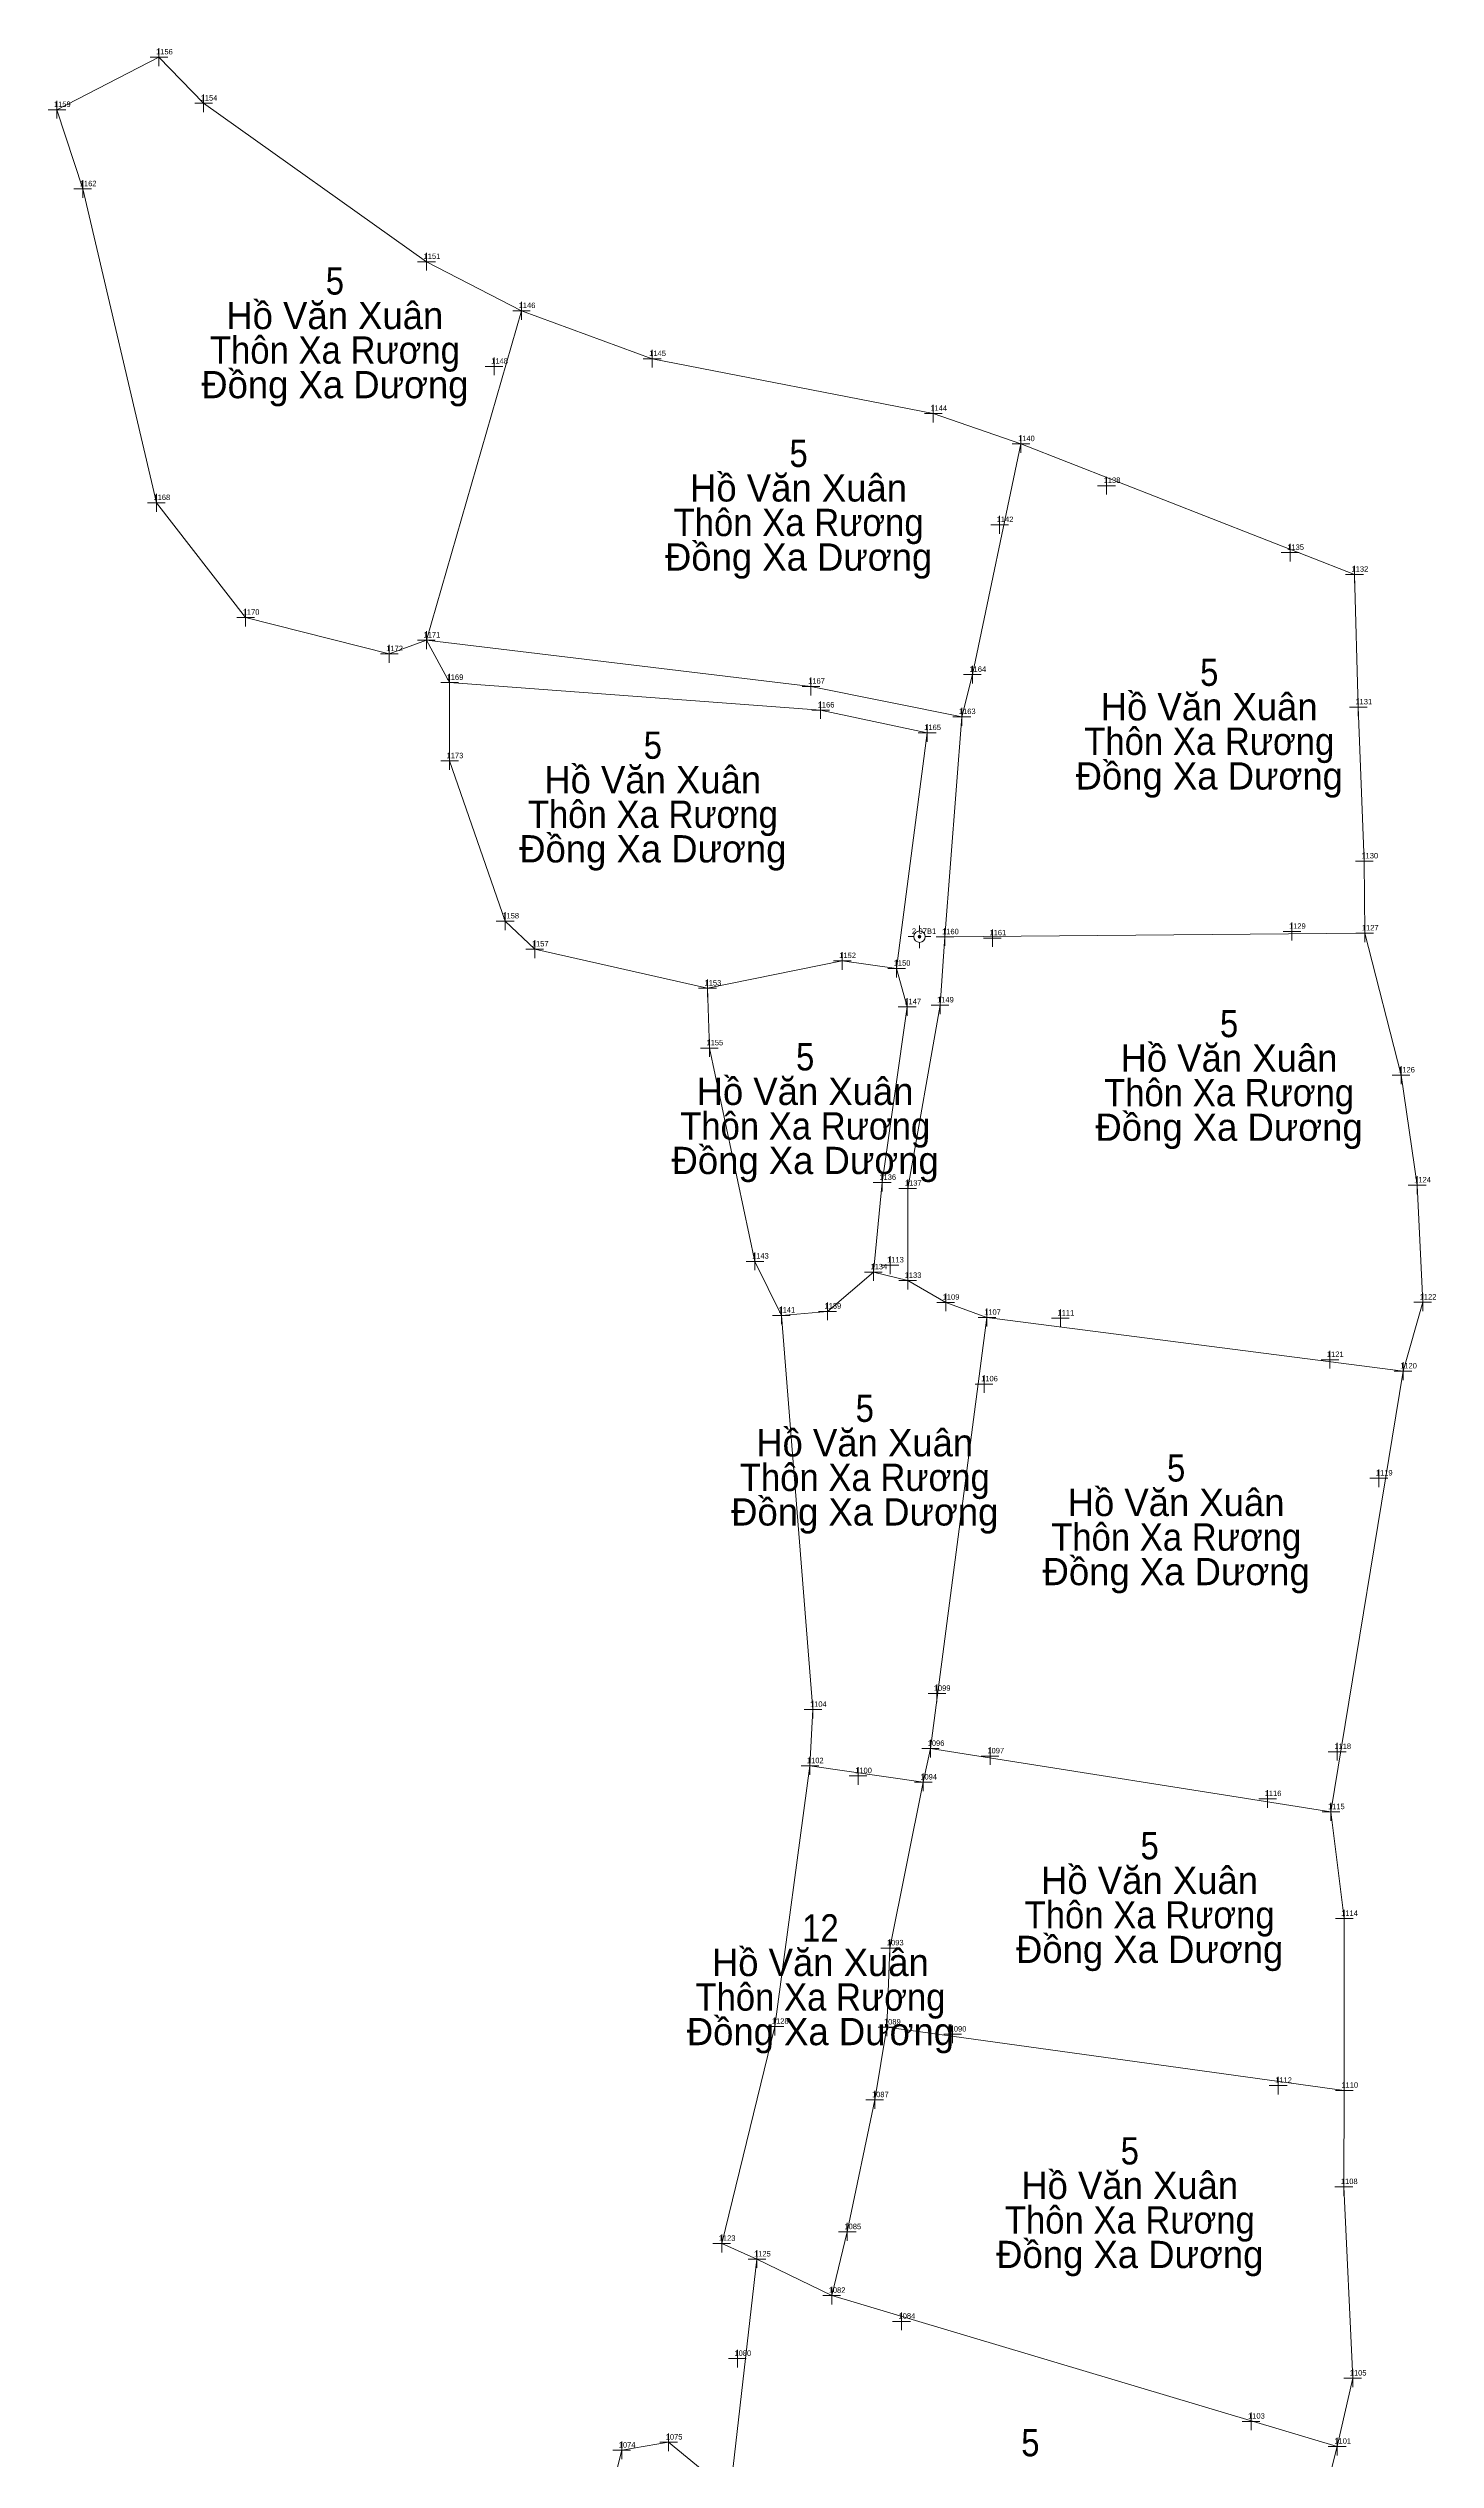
# Model space of a CAD drawing. Header units: metres. Extents: x 541800 to 543200, y 1841756 to 1843200.
# Drawn here: x 542444 to 542520.3, y 1842047.3 to 1842179.9 of the extents above; entities that cross this region are included whole.
import ezdxf
from ezdxf.enums import TextEntityAlignment as Align

# ---------------------------------------------------------------- set-up
doc = ezdxf.new("R2010")
doc.units = ezdxf.units.M
doc.header["$LTSCALE"] = 0.12
doc.layers.add('10', color=7, linetype='Continuous', lineweight=13)
doc.layers.add('11', color=7, linetype='Continuous', lineweight=13)
doc.layers.add('12', color=7, linetype='Continuous')
doc.layers.add('15', color=7, linetype='Continuous')

msp = doc.modelspace()

# ---------------------------------------------------------------- hatches: boundary and pattern name
at = {"layer": '10'}
msp.add_hatch(color=256, dxfattribs=at).paths.add_polyline_path([(542492.018, 1842131.077, 1), (542491.868, 1842131.077, 1)])
msp.add_hatch(color=256, dxfattribs=at).paths.add_polyline_path([(542492.018, 1842131.077, 1), (542491.868, 1842131.077, 1)])

# ---------------------------------------------------------------- linework, layer by layer
for p, q in [((542450.1, 1842179.45), (542452.56, 1842176.91)), ((542491.63, 1842131.08), (542491.32, 1842131.08)), ((542491.63, 1842131.08), (542491.32, 1842131.08)), ((542491.94, 1842131.7), (542491.94, 1842131.39)), ((542491.94, 1842131.7), (542491.94, 1842131.39)), ((542492.57, 1842131.08), (542492.26, 1842131.08)), ((542492.57, 1842131.08), (542492.26, 1842131.08)), ((542491.94, 1842130.76), (542491.94, 1842130.45)), ((542491.94, 1842130.76), (542491.94, 1842130.45)), ((542495.65, 1842110.13), (542492.55, 1842086.42)), ((542492.55, 1842086.42), (542492.15, 1842084.57))]:
    msp.add_line(p, q, dxfattribs=at)
for points in [[(542450.1, 1842179.45), (542444.49, 1842176.56), (542445.91, 1842172.2)], [(542452.56, 1842176.91), (542464.82, 1842168.2), (542470.05, 1842165.5)], [(542464.82, 1842147.38), (542462.77, 1842146.63), (542454.87, 1842148.63), (542449.96, 1842154.94), (542445.91, 1842172.2)], [(542464.82, 1842147.38), (542470.05, 1842165.5), (542477.23, 1842162.86), (542492.7, 1842159.85), (542497.52, 1842158.18)], [(542516.43, 1842131.27), (542516.41, 1842135.23), (542516.08, 1842143.7), (542515.87, 1842151), (542497.52, 1842158.18), (542494.85, 1842145.49), (542494.27, 1842143.17), (542493.34, 1842131.06)], [(542494.27, 1842143.17), (542485.97, 1842144.84), (542464.82, 1842147.38), (542466.09, 1842145.05)], [(542490.68, 1842129.33), (542492.36, 1842142.29), (542486.5, 1842143.53), (542466.09, 1842145.05), (542466.09, 1842140.74), (542469.15, 1842131.93), (542470.77, 1842130.39), (542480.28, 1842128.24)], [(542491.29, 1842112.16), (542491.29, 1842117.23), (542493.07, 1842127.31), (542493.34, 1842131.06), (542516.43, 1842131.27), (542518.43, 1842123.46), (542519.32, 1842117.41), (542519.62, 1842110.97), (542518.54, 1842107.18)], [(542484.34, 1842110.25), (542482.89, 1842113.22), (542480.38, 1842124.95), (542480.28, 1842128.24), (542487.69, 1842129.75), (542490.68, 1842129.33), (542491.26, 1842127.21), (542489.89, 1842117.55), (542489.41, 1842112.63)], [(542514.57, 1842082.94), (542518.54, 1842107.18), (542495.65, 1842110.13), (542493.38, 1842110.96), (542491.29, 1842112.16), (542489.41, 1842112.63), (542486.88, 1842110.47), (542484.34, 1842110.25), (542486.08, 1842088.57), (542485.91, 1842085.47)], [(542492.55, 1842086.42), (542514.57, 1842082.94), (542515.3, 1842077.07), (542515.31, 1842067.62)], [(542483, 1842058.34), (542481.06, 1842059.2), (542483.98, 1842071.14), (542485.91, 1842085.47), (542492.15, 1842084.57), (542490.31, 1842075.45), (542490.15, 1842071.1), (542515.31, 1842067.62), (542515.28, 1842062.32), (542515.77, 1842051.79), (542514.92, 1842048.04)], [(542487.11, 1842056.34), (542487.97, 1842059.84), (542489.48, 1842067.1), (542490.15, 1842071.1)], [(542507.05, 1842032.59), (542513.17, 1842041.19), (542514.92, 1842048.04), (542487.11, 1842056.34), (542483, 1842058.34), (542481.52, 1842045.49)], [(542470.57, 1842014.24), (542469.75, 1842019.35), (542470.53, 1842030.09), (542473.21, 1842034.43), (542473.71, 1842040.51), (542475.56, 1842047.83), (542478.14, 1842048.27), (542481.52, 1842045.49), (542507.05, 1842032.59), (542504.09, 1842025.8), (542499.69, 1842015.44), (542495.59, 1842009.38)]]:
    msp.add_lwpolyline(points, dxfattribs=at)
for radius in [0.312, 0.312, 0.075, 0.075]:
    msp.add_circle((542491.943, 1842131.077), radius, dxfattribs=at)
at = {"layer": '11'}
for points in [[(542450.59, 1842179.45), (542450.1, 1842179.45), (542449.62, 1842179.45)], [(542450.59, 1842179.45), (542450.1, 1842179.45), (542449.62, 1842179.45)], [(542450.1, 1842179.94), (542450.1, 1842179.45), (542450.1, 1842178.96)], [(542450.1, 1842179.94), (542450.1, 1842179.45), (542450.1, 1842178.96)], [(542452.56, 1842177.4), (542452.56, 1842176.91), (542452.56, 1842176.42)], [(542452.56, 1842177.4), (542452.56, 1842176.91), (542452.56, 1842176.42)], [(542444.98, 1842176.56), (542444.49, 1842176.56), (542444.01, 1842176.56)], [(542444.98, 1842176.56), (542444.49, 1842176.56), (542444.01, 1842176.56)], [(542444.49, 1842177.05), (542444.49, 1842176.56), (542444.49, 1842176.08)], [(542444.49, 1842177.05), (542444.49, 1842176.56), (542444.49, 1842176.08)], [(542453.05, 1842176.91), (542452.56, 1842176.91), (542452.08, 1842176.91)], [(542453.05, 1842176.91), (542452.56, 1842176.91), (542452.08, 1842176.91)], [(542446.39, 1842172.2), (542445.91, 1842172.2), (542445.42, 1842172.2)], [(542446.39, 1842172.2), (542445.91, 1842172.2), (542445.42, 1842172.2)], [(542445.91, 1842172.68), (542445.91, 1842172.2), (542445.91, 1842171.71)], [(542445.91, 1842172.68), (542445.91, 1842172.2), (542445.91, 1842171.71)], [(542465.31, 1842168.2), (542464.82, 1842168.2), (542464.33, 1842168.2)], [(542465.31, 1842168.2), (542464.82, 1842168.2), (542464.33, 1842168.2)], [(542464.82, 1842168.69), (542464.82, 1842168.2), (542464.82, 1842167.71)], [(542464.82, 1842168.69), (542464.82, 1842168.2), (542464.82, 1842167.71)], [(542470.53, 1842165.5), (542470.05, 1842165.5), (542469.56, 1842165.5)], [(542470.53, 1842165.5), (542470.05, 1842165.5), (542469.56, 1842165.5)], [(542470.05, 1842165.99), (542470.05, 1842165.5), (542470.05, 1842165.01)], [(542470.05, 1842165.99), (542470.05, 1842165.5), (542470.05, 1842165.01)], [(542468.54, 1842162.93), (542468.54, 1842162.44), (542468.54, 1842161.96)], [(542468.54, 1842162.93), (542468.54, 1842162.44), (542468.54, 1842161.96)], [(542477.72, 1842162.86), (542477.23, 1842162.86), (542476.74, 1842162.86)], [(542477.72, 1842162.86), (542477.23, 1842162.86), (542476.74, 1842162.86)], [(542477.23, 1842163.35), (542477.23, 1842162.86), (542477.23, 1842162.38)], [(542477.23, 1842163.35), (542477.23, 1842162.86), (542477.23, 1842162.38)], [(542469.02, 1842162.44), (542468.54, 1842162.44), (542468.05, 1842162.44)], [(542469.02, 1842162.44), (542468.54, 1842162.44), (542468.05, 1842162.44)], [(542492.7, 1842160.33), (542492.7, 1842159.85), (542492.7, 1842159.36)], [(542492.7, 1842160.33), (542492.7, 1842159.85), (542492.7, 1842159.36)], [(542493.19, 1842159.85), (542492.7, 1842159.85), (542492.22, 1842159.85)], [(542493.19, 1842159.85), (542492.7, 1842159.85), (542492.22, 1842159.85)], [(542498.01, 1842158.18), (542497.52, 1842158.18), (542497.04, 1842158.18)], [(542498.01, 1842158.18), (542497.52, 1842158.18), (542497.04, 1842158.18)], [(542497.52, 1842158.66), (542497.52, 1842158.18), (542497.52, 1842157.69)], [(542497.52, 1842158.66), (542497.52, 1842158.18), (542497.52, 1842157.69)], [(542502.23, 1842156.36), (542502.23, 1842155.88), (542502.23, 1842155.39)], [(542502.23, 1842156.36), (542502.23, 1842155.88), (542502.23, 1842155.39)], [(542450.45, 1842154.94), (542449.96, 1842154.94), (542449.48, 1842154.94)], [(542450.45, 1842154.94), (542449.96, 1842154.94), (542449.48, 1842154.94)], [(542449.96, 1842155.43), (542449.96, 1842154.94), (542449.96, 1842154.45)], [(542449.96, 1842155.43), (542449.96, 1842154.94), (542449.96, 1842154.45)], [(542502.72, 1842155.88), (542502.23, 1842155.88), (542501.74, 1842155.88)], [(542502.72, 1842155.88), (542502.23, 1842155.88), (542501.74, 1842155.88)], [(542496.84, 1842153.73), (542496.35, 1842153.73), (542495.86, 1842153.73)], [(542496.84, 1842153.73), (542496.35, 1842153.73), (542495.86, 1842153.73)], [(542496.35, 1842154.22), (542496.35, 1842153.73), (542496.35, 1842153.24)], [(542496.35, 1842154.22), (542496.35, 1842153.73), (542496.35, 1842153.24)], [(542512.82, 1842152.2), (542512.33, 1842152.2), (542511.84, 1842152.2)], [(542512.82, 1842152.2), (542512.33, 1842152.2), (542511.84, 1842152.2)], [(542512.33, 1842152.69), (542512.33, 1842152.2), (542512.33, 1842151.71)], [(542512.33, 1842152.69), (542512.33, 1842152.2), (542512.33, 1842151.71)], [(542516.36, 1842151), (542515.87, 1842151), (542515.38, 1842151)], [(542516.36, 1842151), (542515.87, 1842151), (542515.38, 1842151)], [(542515.87, 1842151.48), (542515.87, 1842151), (542515.87, 1842150.51)], [(542515.87, 1842151.48), (542515.87, 1842151), (542515.87, 1842150.51)], [(542455.36, 1842148.63), (542454.87, 1842148.63), (542454.39, 1842148.63)], [(542455.36, 1842148.63), (542454.87, 1842148.63), (542454.39, 1842148.63)], [(542454.87, 1842149.11), (542454.87, 1842148.63), (542454.87, 1842148.14)], [(542454.87, 1842149.11), (542454.87, 1842148.63), (542454.87, 1842148.14)], [(542462.77, 1842147.12), (542462.77, 1842146.63), (542462.77, 1842146.14)], [(542462.77, 1842147.12), (542462.77, 1842146.63), (542462.77, 1842146.14)], [(542465.3, 1842147.38), (542464.82, 1842147.38), (542464.33, 1842147.38)], [(542465.3, 1842147.38), (542464.82, 1842147.38), (542464.33, 1842147.38)], [(542464.82, 1842147.87), (542464.82, 1842147.38), (542464.82, 1842146.89)], [(542464.82, 1842147.87), (542464.82, 1842147.38), (542464.82, 1842146.89)], [(542463.26, 1842146.63), (542462.77, 1842146.63), (542462.28, 1842146.63)], [(542463.26, 1842146.63), (542462.77, 1842146.63), (542462.28, 1842146.63)], [(542466.09, 1842145.54), (542466.09, 1842145.05), (542466.09, 1842144.56)], [(542466.09, 1842145.54), (542466.09, 1842145.05), (542466.09, 1842144.56)], [(542495.34, 1842145.49), (542494.85, 1842145.49), (542494.36, 1842145.49)], [(542495.34, 1842145.49), (542494.85, 1842145.49), (542494.36, 1842145.49)], [(542494.85, 1842145.98), (542494.85, 1842145.49), (542494.85, 1842145)], [(542494.85, 1842145.98), (542494.85, 1842145.49), (542494.85, 1842145)], [(542466.58, 1842145.05), (542466.09, 1842145.05), (542465.6, 1842145.05)], [(542466.58, 1842145.05), (542466.09, 1842145.05), (542465.6, 1842145.05)], [(542486.46, 1842144.84), (542485.97, 1842144.84), (542485.48, 1842144.84)], [(542486.46, 1842144.84), (542485.97, 1842144.84), (542485.48, 1842144.84)], [(542485.97, 1842145.33), (542485.97, 1842144.84), (542485.97, 1842144.35)], [(542485.97, 1842145.33), (542485.97, 1842144.84), (542485.97, 1842144.35)], [(542516.08, 1842144.19), (542516.08, 1842143.7), (542516.08, 1842143.21)], [(542516.08, 1842144.19), (542516.08, 1842143.7), (542516.08, 1842143.21)], [(542486.99, 1842143.53), (542486.5, 1842143.53), (542486.01, 1842143.53)], [(542486.99, 1842143.53), (542486.5, 1842143.53), (542486.01, 1842143.53)], [(542486.5, 1842144.02), (542486.5, 1842143.53), (542486.5, 1842143.05)], [(542486.5, 1842144.02), (542486.5, 1842143.53), (542486.5, 1842143.05)], [(542494.76, 1842143.17), (542494.27, 1842143.17), (542493.78, 1842143.17)], [(542494.76, 1842143.17), (542494.27, 1842143.17), (542493.78, 1842143.17)], [(542494.27, 1842143.66), (542494.27, 1842143.17), (542494.27, 1842142.68)], [(542494.27, 1842143.66), (542494.27, 1842143.17), (542494.27, 1842142.68)], [(542516.57, 1842143.7), (542516.08, 1842143.7), (542515.6, 1842143.7)], [(542516.57, 1842143.7), (542516.08, 1842143.7), (542515.6, 1842143.7)], [(542492.85, 1842142.29), (542492.36, 1842142.29), (542491.87, 1842142.29)], [(542492.85, 1842142.29), (542492.36, 1842142.29), (542491.87, 1842142.29)], [(542492.36, 1842142.77), (542492.36, 1842142.29), (542492.36, 1842141.8)], [(542492.36, 1842142.77), (542492.36, 1842142.29), (542492.36, 1842141.8)], [(542466.58, 1842140.74), (542466.09, 1842140.74), (542465.6, 1842140.74)], [(542466.58, 1842140.74), (542466.09, 1842140.74), (542465.6, 1842140.74)], [(542466.09, 1842141.23), (542466.09, 1842140.74), (542466.09, 1842140.26)], [(542466.09, 1842141.23), (542466.09, 1842140.74), (542466.09, 1842140.26)], [(542516.9, 1842135.23), (542516.41, 1842135.23), (542515.92, 1842135.23)], [(542516.9, 1842135.23), (542516.41, 1842135.23), (542515.92, 1842135.23)], [(542516.41, 1842135.72), (542516.41, 1842135.23), (542516.41, 1842134.74)], [(542516.41, 1842135.72), (542516.41, 1842135.23), (542516.41, 1842134.74)], [(542469.15, 1842132.42), (542469.15, 1842131.93), (542469.15, 1842131.44)], [(542469.15, 1842132.42), (542469.15, 1842131.93), (542469.15, 1842131.44)], [(542469.64, 1842131.93), (542469.15, 1842131.93), (542468.66, 1842131.93)], [(542469.64, 1842131.93), (542469.15, 1842131.93), (542468.66, 1842131.93)], [(542493.83, 1842131.06), (542493.34, 1842131.06), (542492.85, 1842131.06)], [(542493.83, 1842131.06), (542493.34, 1842131.06), (542492.85, 1842131.06)], [(542493.34, 1842131.55), (542493.34, 1842131.06), (542493.34, 1842130.57)], [(542493.34, 1842131.55), (542493.34, 1842131.06), (542493.34, 1842130.57)], [(542496.44, 1842131), (542495.95, 1842131), (542495.46, 1842131)], [(542496.44, 1842131), (542495.95, 1842131), (542495.46, 1842131)], [(542495.95, 1842131.48), (542495.95, 1842131), (542495.95, 1842130.51)], [(542495.95, 1842131.48), (542495.95, 1842131), (542495.95, 1842130.51)], [(542512.92, 1842131.36), (542512.43, 1842131.36), (542511.94, 1842131.36)], [(542512.92, 1842131.36), (542512.43, 1842131.36), (542511.94, 1842131.36)], [(542512.43, 1842131.85), (542512.43, 1842131.36), (542512.43, 1842130.87)], [(542512.43, 1842131.85), (542512.43, 1842131.36), (542512.43, 1842130.87)], [(542516.92, 1842131.27), (542516.43, 1842131.27), (542515.94, 1842131.27)], [(542516.92, 1842131.27), (542516.43, 1842131.27), (542515.94, 1842131.27)], [(542516.43, 1842131.76), (542516.43, 1842131.27), (542516.43, 1842130.78)], [(542516.43, 1842131.76), (542516.43, 1842131.27), (542516.43, 1842130.78)], [(542471.26, 1842130.39), (542470.77, 1842130.39), (542470.28, 1842130.39)], [(542471.26, 1842130.39), (542470.77, 1842130.39), (542470.28, 1842130.39)], [(542470.77, 1842130.88), (542470.77, 1842130.39), (542470.77, 1842129.9)], [(542470.77, 1842130.88), (542470.77, 1842130.39), (542470.77, 1842129.9)], [(542488.18, 1842129.75), (542487.69, 1842129.75), (542487.2, 1842129.75)], [(542488.18, 1842129.75), (542487.69, 1842129.75), (542487.2, 1842129.75)], [(542487.69, 1842130.23), (542487.69, 1842129.75), (542487.69, 1842129.26)], [(542487.69, 1842130.23), (542487.69, 1842129.75), (542487.69, 1842129.26)], [(542490.68, 1842129.81), (542490.68, 1842129.33), (542490.68, 1842128.84)], [(542490.68, 1842129.81), (542490.68, 1842129.33), (542490.68, 1842128.84)], [(542480.77, 1842128.24), (542480.28, 1842128.24), (542479.79, 1842128.24)], [(542480.77, 1842128.24), (542480.28, 1842128.24), (542479.79, 1842128.24)], [(542480.28, 1842128.72), (542480.28, 1842128.24), (542480.28, 1842127.75)], [(542480.28, 1842128.72), (542480.28, 1842128.24), (542480.28, 1842127.75)], [(542491.17, 1842129.33), (542490.68, 1842129.33), (542490.19, 1842129.33)], [(542491.17, 1842129.33), (542490.68, 1842129.33), (542490.19, 1842129.33)], [(542491.75, 1842127.21), (542491.26, 1842127.21), (542490.77, 1842127.21)], [(542491.75, 1842127.21), (542491.26, 1842127.21), (542490.77, 1842127.21)], [(542491.26, 1842127.7), (542491.26, 1842127.21), (542491.26, 1842126.73)], [(542491.26, 1842127.7), (542491.26, 1842127.21), (542491.26, 1842126.73)], [(542493.56, 1842127.31), (542493.07, 1842127.31), (542492.59, 1842127.31)], [(542493.56, 1842127.31), (542493.07, 1842127.31), (542492.59, 1842127.31)], [(542493.07, 1842127.79), (542493.07, 1842127.31), (542493.07, 1842126.82)], [(542493.07, 1842127.79), (542493.07, 1842127.31), (542493.07, 1842126.82)], [(542480.86, 1842124.95), (542480.38, 1842124.95), (542479.89, 1842124.95)], [(542480.86, 1842124.95), (542480.38, 1842124.95), (542479.89, 1842124.95)], [(542480.38, 1842125.44), (542480.38, 1842124.95), (542480.38, 1842124.46)], [(542480.38, 1842125.44), (542480.38, 1842124.95), (542480.38, 1842124.46)], [(542518.91, 1842123.46), (542518.43, 1842123.46), (542517.94, 1842123.46)], [(542518.91, 1842123.46), (542518.43, 1842123.46), (542517.94, 1842123.46)], [(542518.43, 1842123.95), (542518.43, 1842123.46), (542518.43, 1842122.97)], [(542518.43, 1842123.95), (542518.43, 1842123.46), (542518.43, 1842122.97)], [(542489.89, 1842118.03), (542489.89, 1842117.55), (542489.89, 1842117.06)], [(542489.89, 1842118.03), (542489.89, 1842117.55), (542489.89, 1842117.06)], [(542491.29, 1842117.72), (542491.29, 1842117.23), (542491.29, 1842116.74)], [(542491.29, 1842117.72), (542491.29, 1842117.23), (542491.29, 1842116.74)], [(542519.32, 1842117.9), (542519.32, 1842117.41), (542519.32, 1842116.92)], [(542519.32, 1842117.9), (542519.32, 1842117.41), (542519.32, 1842116.92)], [(542490.38, 1842117.55), (542489.89, 1842117.55), (542489.4, 1842117.55)], [(542490.38, 1842117.55), (542489.89, 1842117.55), (542489.4, 1842117.55)], [(542491.77, 1842117.23), (542491.29, 1842117.23), (542490.8, 1842117.23)], [(542491.77, 1842117.23), (542491.29, 1842117.23), (542490.8, 1842117.23)], [(542519.81, 1842117.41), (542519.32, 1842117.41), (542518.83, 1842117.41)], [(542519.81, 1842117.41), (542519.32, 1842117.41), (542518.83, 1842117.41)], [(542482.89, 1842113.71), (542482.89, 1842113.22), (542482.89, 1842112.74)], [(542482.89, 1842113.71), (542482.89, 1842113.22), (542482.89, 1842112.74)], [(542483.38, 1842113.22), (542482.89, 1842113.22), (542482.4, 1842113.22)], [(542483.38, 1842113.22), (542482.89, 1842113.22), (542482.4, 1842113.22)], [(542489.89, 1842112.63), (542489.41, 1842112.63), (542488.92, 1842112.63)], [(542489.89, 1842112.63), (542489.41, 1842112.63), (542488.92, 1842112.63)], [(542489.41, 1842113.11), (542489.41, 1842112.63), (542489.41, 1842112.14)], [(542489.41, 1842113.11), (542489.41, 1842112.63), (542489.41, 1842112.14)], [(542490.81, 1842113.01), (542490.32, 1842113.01), (542489.83, 1842113.01)], [(542490.81, 1842113.01), (542490.32, 1842113.01), (542489.83, 1842113.01)], [(542490.32, 1842113.5), (542490.32, 1842113.01), (542490.32, 1842112.52)], [(542490.32, 1842113.5), (542490.32, 1842113.01), (542490.32, 1842112.52)], [(542491.29, 1842112.65), (542491.29, 1842112.16), (542491.29, 1842111.68)], [(542491.29, 1842112.65), (542491.29, 1842112.16), (542491.29, 1842111.68)], [(542491.77, 1842112.16), (542491.29, 1842112.16), (542490.8, 1842112.16)], [(542491.77, 1842112.16), (542491.29, 1842112.16), (542490.8, 1842112.16)], [(542493.38, 1842111.45), (542493.38, 1842110.96), (542493.38, 1842110.48)], [(542493.38, 1842111.45), (542493.38, 1842110.96), (542493.38, 1842110.48)], [(542519.62, 1842111.46), (542519.62, 1842110.97), (542519.62, 1842110.48)], [(542519.62, 1842111.46), (542519.62, 1842110.97), (542519.62, 1842110.48)], [(542484.83, 1842110.25), (542484.34, 1842110.25), (542483.85, 1842110.25)], [(542484.83, 1842110.25), (542484.34, 1842110.25), (542483.85, 1842110.25)], [(542484.34, 1842110.74), (542484.34, 1842110.25), (542484.34, 1842109.76)], [(542484.34, 1842110.74), (542484.34, 1842110.25), (542484.34, 1842109.76)], [(542487.37, 1842110.47), (542486.88, 1842110.47), (542486.39, 1842110.47)], [(542487.37, 1842110.47), (542486.88, 1842110.47), (542486.39, 1842110.47)], [(542486.88, 1842110.96), (542486.88, 1842110.47), (542486.88, 1842109.98)], [(542486.88, 1842110.96), (542486.88, 1842110.47), (542486.88, 1842109.98)], [(542493.87, 1842110.96), (542493.38, 1842110.96), (542492.89, 1842110.96)], [(542493.87, 1842110.96), (542493.38, 1842110.96), (542492.89, 1842110.96)], [(542496.14, 1842110.13), (542495.65, 1842110.13), (542495.16, 1842110.13)], [(542496.14, 1842110.13), (542495.65, 1842110.13), (542495.16, 1842110.13)], [(542495.65, 1842110.62), (542495.65, 1842110.13), (542495.65, 1842109.64)], [(542495.65, 1842110.62), (542495.65, 1842110.13), (542495.65, 1842109.64)], [(542500.18, 1842110.09), (542499.69, 1842110.09), (542499.2, 1842110.09)], [(542500.18, 1842110.09), (542499.69, 1842110.09), (542499.2, 1842110.09)], [(542499.69, 1842110.58), (542499.69, 1842110.09), (542499.69, 1842109.61)], [(542499.69, 1842110.58), (542499.69, 1842110.09), (542499.69, 1842109.61)], [(542520.11, 1842110.97), (542519.62, 1842110.97), (542519.13, 1842110.97)], [(542520.11, 1842110.97), (542519.62, 1842110.97), (542519.13, 1842110.97)], [(542515, 1842107.81), (542514.51, 1842107.81), (542514.03, 1842107.81)], [(542515, 1842107.81), (542514.51, 1842107.81), (542514.03, 1842107.81)], [(542514.51, 1842108.3), (542514.51, 1842107.81), (542514.51, 1842107.32)], [(542514.51, 1842108.3), (542514.51, 1842107.81), (542514.51, 1842107.32)], [(542519.03, 1842107.18), (542518.54, 1842107.18), (542518.05, 1842107.18)], [(542519.03, 1842107.18), (542518.54, 1842107.18), (542518.05, 1842107.18)], [(542518.54, 1842107.67), (542518.54, 1842107.18), (542518.54, 1842106.69)], [(542518.54, 1842107.67), (542518.54, 1842107.18), (542518.54, 1842106.69)], [(542495.98, 1842106.47), (542495.49, 1842106.47), (542495, 1842106.47)], [(542495.98, 1842106.47), (542495.49, 1842106.47), (542495, 1842106.47)], [(542495.49, 1842106.96), (542495.49, 1842106.47), (542495.49, 1842105.98)], [(542495.49, 1842106.96), (542495.49, 1842106.47), (542495.49, 1842105.98)], [(542517.21, 1842101.78), (542517.21, 1842101.29), (542517.21, 1842100.8)], [(542517.21, 1842101.78), (542517.21, 1842101.29), (542517.21, 1842100.8)], [(542517.7, 1842101.29), (542517.21, 1842101.29), (542516.72, 1842101.29)], [(542517.7, 1842101.29), (542517.21, 1842101.29), (542516.72, 1842101.29)], [(542492.89, 1842089.94), (542492.89, 1842089.45), (542492.89, 1842088.97)], [(542492.89, 1842089.94), (542492.89, 1842089.45), (542492.89, 1842088.97)], [(542486.57, 1842088.57), (542486.08, 1842088.57), (542485.59, 1842088.57)], [(542486.57, 1842088.57), (542486.08, 1842088.57), (542485.59, 1842088.57)], [(542486.08, 1842089.05), (542486.08, 1842088.57), (542486.08, 1842088.08)], [(542486.08, 1842089.05), (542486.08, 1842088.57), (542486.08, 1842088.08)], [(542493.38, 1842089.45), (542492.89, 1842089.45), (542492.41, 1842089.45)], [(542493.38, 1842089.45), (542492.89, 1842089.45), (542492.41, 1842089.45)], [(542485.91, 1842085.96), (542485.91, 1842085.47), (542485.91, 1842084.98)], [(542485.91, 1842085.96), (542485.91, 1842085.47), (542485.91, 1842084.98)], [(542493.03, 1842086.42), (542492.55, 1842086.42), (542492.06, 1842086.42)], [(542493.03, 1842086.42), (542492.55, 1842086.42), (542492.06, 1842086.42)], [(542492.55, 1842086.91), (542492.55, 1842086.42), (542492.55, 1842085.94)], [(542492.55, 1842086.91), (542492.55, 1842086.42), (542492.55, 1842085.94)], [(542496.31, 1842086.01), (542495.83, 1842086.01), (542495.34, 1842086.01)], [(542496.31, 1842086.01), (542495.83, 1842086.01), (542495.34, 1842086.01)], [(542495.83, 1842086.5), (542495.83, 1842086.01), (542495.83, 1842085.52)], [(542495.83, 1842086.5), (542495.83, 1842086.01), (542495.83, 1842085.52)], [(542515.41, 1842086.25), (542514.92, 1842086.25), (542514.43, 1842086.25)], [(542515.41, 1842086.25), (542514.92, 1842086.25), (542514.43, 1842086.25)], [(542514.92, 1842086.74), (542514.92, 1842086.25), (542514.92, 1842085.77)], [(542514.92, 1842086.74), (542514.92, 1842086.25), (542514.92, 1842085.77)], [(542486.4, 1842085.47), (542485.91, 1842085.47), (542485.43, 1842085.47)], [(542486.4, 1842085.47), (542485.91, 1842085.47), (542485.43, 1842085.47)], [(542489.05, 1842084.92), (542488.56, 1842084.92), (542488.07, 1842084.92)], [(542489.05, 1842084.92), (542488.56, 1842084.92), (542488.07, 1842084.92)], [(542488.56, 1842085.4), (542488.56, 1842084.92), (542488.56, 1842084.43)], [(542488.56, 1842085.4), (542488.56, 1842084.92), (542488.56, 1842084.43)], [(542492.64, 1842084.57), (542492.15, 1842084.57), (542491.66, 1842084.57)], [(542492.64, 1842084.57), (542492.15, 1842084.57), (542491.66, 1842084.57)], [(542492.15, 1842085.06), (542492.15, 1842084.57), (542492.15, 1842084.08)], [(542492.15, 1842085.06), (542492.15, 1842084.57), (542492.15, 1842084.08)], [(542511.58, 1842083.66), (542511.09, 1842083.66), (542510.6, 1842083.66)], [(542511.58, 1842083.66), (542511.09, 1842083.66), (542510.6, 1842083.66)], [(542511.09, 1842084.14), (542511.09, 1842083.66), (542511.09, 1842083.17)], [(542511.09, 1842084.14), (542511.09, 1842083.66), (542511.09, 1842083.17)], [(542514.57, 1842083.43), (542514.57, 1842082.94), (542514.57, 1842082.45)], [(542514.57, 1842083.43), (542514.57, 1842082.94), (542514.57, 1842082.45)], [(542515.06, 1842082.94), (542514.57, 1842082.94), (542514.09, 1842082.94)], [(542515.06, 1842082.94), (542514.57, 1842082.94), (542514.09, 1842082.94)], [(542515.79, 1842077.07), (542515.3, 1842077.07), (542514.82, 1842077.07)], [(542515.79, 1842077.07), (542515.3, 1842077.07), (542514.82, 1842077.07)], [(542515.3, 1842077.55), (542515.3, 1842077.07), (542515.3, 1842076.58)], [(542515.3, 1842077.55), (542515.3, 1842077.07), (542515.3, 1842076.58)], [(542490.8, 1842075.45), (542490.31, 1842075.45), (542489.82, 1842075.45)], [(542490.8, 1842075.45), (542490.31, 1842075.45), (542489.82, 1842075.45)], [(542490.31, 1842075.94), (542490.31, 1842075.45), (542490.31, 1842074.96)], [(542490.31, 1842075.94), (542490.31, 1842075.45), (542490.31, 1842074.96)], [(542483.98, 1842071.63), (542483.98, 1842071.14), (542483.98, 1842070.65)], [(542483.98, 1842071.63), (542483.98, 1842071.14), (542483.98, 1842070.65)], [(542490.15, 1842071.58), (542490.15, 1842071.1), (542490.15, 1842070.61)], [(542490.15, 1842071.58), (542490.15, 1842071.1), (542490.15, 1842070.61)], [(542484.47, 1842071.14), (542483.98, 1842071.14), (542483.49, 1842071.14)], [(542484.47, 1842071.14), (542483.98, 1842071.14), (542483.49, 1842071.14)], [(542490.64, 1842071.1), (542490.15, 1842071.1), (542489.66, 1842071.1)], [(542490.64, 1842071.1), (542490.15, 1842071.1), (542489.66, 1842071.1)], [(542494.25, 1842070.71), (542493.76, 1842070.71), (542493.27, 1842070.71)], [(542494.25, 1842070.71), (542493.76, 1842070.71), (542493.27, 1842070.71)], [(542493.76, 1842071.2), (542493.76, 1842070.71), (542493.76, 1842070.22)], [(542493.76, 1842071.2), (542493.76, 1842070.71), (542493.76, 1842070.22)], [(542489.48, 1842067.59), (542489.48, 1842067.1), (542489.48, 1842066.61)], [(542489.48, 1842067.59), (542489.48, 1842067.1), (542489.48, 1842066.61)], [(542512.16, 1842067.89), (542511.67, 1842067.89), (542511.18, 1842067.89)], [(542512.16, 1842067.89), (542511.67, 1842067.89), (542511.18, 1842067.89)], [(542511.67, 1842068.37), (542511.67, 1842067.89), (542511.67, 1842067.4)], [(542511.67, 1842068.37), (542511.67, 1842067.89), (542511.67, 1842067.4)], [(542515.8, 1842067.62), (542515.31, 1842067.62), (542514.83, 1842067.62)], [(542515.8, 1842067.62), (542515.31, 1842067.62), (542514.83, 1842067.62)], [(542515.31, 1842068.11), (542515.31, 1842067.62), (542515.31, 1842067.14)], [(542515.31, 1842068.11), (542515.31, 1842067.62), (542515.31, 1842067.14)], [(542489.96, 1842067.1), (542489.48, 1842067.1), (542488.99, 1842067.1)], [(542489.96, 1842067.1), (542489.48, 1842067.1), (542488.99, 1842067.1)], [(542515.77, 1842062.32), (542515.28, 1842062.32), (542514.79, 1842062.32)], [(542515.77, 1842062.32), (542515.28, 1842062.32), (542514.79, 1842062.32)], [(542515.28, 1842062.81), (542515.28, 1842062.32), (542515.28, 1842061.83)], [(542515.28, 1842062.81), (542515.28, 1842062.32), (542515.28, 1842061.83)], [(542481.06, 1842059.69), (542481.06, 1842059.2), (542481.06, 1842058.71)], [(542481.06, 1842059.69), (542481.06, 1842059.2), (542481.06, 1842058.71)], [(542488.46, 1842059.84), (542487.97, 1842059.84), (542487.48, 1842059.84)], [(542488.46, 1842059.84), (542487.97, 1842059.84), (542487.48, 1842059.84)], [(542487.97, 1842060.33), (542487.97, 1842059.84), (542487.97, 1842059.35)], [(542487.97, 1842060.33), (542487.97, 1842059.84), (542487.97, 1842059.35)], [(542481.55, 1842059.2), (542481.06, 1842059.2), (542480.57, 1842059.2)], [(542481.55, 1842059.2), (542481.06, 1842059.2), (542480.57, 1842059.2)], [(542483.49, 1842058.34), (542483, 1842058.34), (542482.51, 1842058.34)], [(542483.49, 1842058.34), (542483, 1842058.34), (542482.51, 1842058.34)], [(542483, 1842058.83), (542483, 1842058.34), (542483, 1842057.86)], [(542483, 1842058.83), (542483, 1842058.34), (542483, 1842057.86)], [(542487.11, 1842056.82), (542487.11, 1842056.34), (542487.11, 1842055.85)], [(542487.11, 1842056.82), (542487.11, 1842056.34), (542487.11, 1842055.85)], [(542487.59, 1842056.34), (542487.11, 1842056.34), (542486.62, 1842056.34)], [(542487.59, 1842056.34), (542487.11, 1842056.34), (542486.62, 1842056.34)], [(542490.95, 1842055.41), (542490.95, 1842054.92), (542490.95, 1842054.44)], [(542490.95, 1842055.41), (542490.95, 1842054.92), (542490.95, 1842054.44)], [(542491.44, 1842054.92), (542490.95, 1842054.92), (542490.46, 1842054.92)], [(542491.44, 1842054.92), (542490.95, 1842054.92), (542490.46, 1842054.92)], [(542482.41, 1842052.87), (542481.92, 1842052.87), (542481.43, 1842052.87)], [(542482.41, 1842052.87), (542481.92, 1842052.87), (542481.43, 1842052.87)], [(542481.92, 1842053.36), (542481.92, 1842052.87), (542481.92, 1842052.39)], [(542481.92, 1842053.36), (542481.92, 1842052.87), (542481.92, 1842052.39)], [(542516.26, 1842051.79), (542515.77, 1842051.79), (542515.28, 1842051.79)], [(542516.26, 1842051.79), (542515.77, 1842051.79), (542515.28, 1842051.79)], [(542515.77, 1842052.28), (542515.77, 1842051.79), (542515.77, 1842051.3)], [(542515.77, 1842052.28), (542515.77, 1842051.79), (542515.77, 1842051.3)], [(542478.14, 1842048.76), (542478.14, 1842048.27), (542478.14, 1842047.78)], [(542478.14, 1842048.76), (542478.14, 1842048.27), (542478.14, 1842047.78)], [(542510.66, 1842049.42), (542510.18, 1842049.42), (542509.69, 1842049.42)], [(542510.66, 1842049.42), (542510.18, 1842049.42), (542509.69, 1842049.42)], [(542510.18, 1842049.91), (542510.18, 1842049.42), (542510.18, 1842048.93)], [(542510.18, 1842049.91), (542510.18, 1842049.42), (542510.18, 1842048.93)], [(542476.05, 1842047.83), (542475.56, 1842047.83), (542475.07, 1842047.83)], [(542476.05, 1842047.83), (542475.56, 1842047.83), (542475.07, 1842047.83)], [(542475.56, 1842048.32), (542475.56, 1842047.83), (542475.56, 1842047.34)], [(542475.56, 1842048.32), (542475.56, 1842047.83), (542475.56, 1842047.34)], [(542478.63, 1842048.27), (542478.14, 1842048.27), (542477.65, 1842048.27)], [(542478.63, 1842048.27), (542478.14, 1842048.27), (542477.65, 1842048.27)], [(542515.41, 1842048.04), (542514.92, 1842048.04), (542514.43, 1842048.04)], [(542515.41, 1842048.04), (542514.92, 1842048.04), (542514.43, 1842048.04)], [(542514.92, 1842048.52), (542514.92, 1842048.04), (542514.92, 1842047.55)], [(542514.92, 1842048.52), (542514.92, 1842048.04), (542514.92, 1842047.55)]]:
    msp.add_lwpolyline(points, dxfattribs=at)

# ---------------------------------------------------------------- texts
at = {"layer": '12'}
for s, p in [('1156', (542450.4, 1842179.6)), ('1154', (542452.855, 1842177.06)), ('1159', (542444.785, 1842176.71)), ('1162', (542446.205, 1842172.35)), ('1151', (542465.12, 1842168.35)), ('1146', (542470.35, 1842165.65)), ('1148', (542468.84, 1842162.59)), ('1145', (542477.53, 1842163.01)), ('1144', (542492.995, 1842160)), ('1140', (542497.82, 1842158.33)), ('1138', (542502.53, 1842156.03)), ('1168', (542450.26, 1842155.09)), ('1142', (542496.645, 1842153.88)), ('1135', (542512.63, 1842152.35)), ('1132', (542516.165, 1842151.15)), ('1170', (542455.17, 1842148.78)), ('1172', (542463.065, 1842146.78)), ('1171', (542465.12, 1842147.53)), ('1169', (542466.385, 1842145.2)), ('1164', (542495.145, 1842145.64)), ('1167', (542486.275, 1842144.99)), ('1131', (542516.38, 1842143.85)), ('1166', (542486.8, 1842143.68)), ('1163', (542494.565, 1842143.32)), ('1165', (542492.66, 1842142.44)), ('1173', (542466.385, 1842140.89)), ('1130', (542516.71, 1842135.38)), ('1158', (542469.45, 1842132.08)), ('2-07B1 ', (542492.245, 1842131.23)), ('1160', (542493.64, 1842131.21)), ('1161', (542496.25, 1842131.15)), ('1129', (542512.725, 1842131.51)), ('1127', (542516.735, 1842131.42)), ('1157', (542471.075, 1842130.54)), ('1152', (542487.985, 1842129.9)), ('1150', (542490.98, 1842129.48)), ('1153', (542480.575, 1842128.39)), ('1147', (542491.565, 1842127.36)), ('1149', (542493.365, 1842127.46)), ('1155', (542480.68, 1842125.1)), ('1126', (542518.73, 1842123.61)), ('1136', (542490.19, 1842117.7)), ('1137', (542491.595, 1842117.38)), ('1124', (542519.615, 1842117.56)), ('1143', (542483.185, 1842113.37)), ('1134', (542489.705, 1842112.78)), ('1113', (542490.615, 1842113.16)), ('1133', (542491.585, 1842112.31)), ('1109', (542493.675, 1842111.11)), ('1122', (542519.915, 1842111.12)), ('1141', (542484.64, 1842110.4)), ('1139', (542487.175, 1842110.62)), ('1107', (542495.955, 1842110.28)), ('1111', (542499.99, 1842110.24)), ('1121', (542514.81, 1842107.96)), ('1120', (542518.84, 1842107.33)), ('1106', (542495.79, 1842106.62)), ('1119', (542517.505, 1842101.44)), ('1099', (542493.185, 1842089.6)), ('1104', (542486.375, 1842088.72)), ('1102', (542486.205, 1842085.62)), ('1096', (542492.85, 1842086.57)), ('1097', (542496.135, 1842086.16)), ('1118', (542515.22, 1842086.4)), ('1100', (542488.86, 1842085.07)), ('1094', (542492.445, 1842084.72)), ('1116', (542511.39, 1842083.81)), ('1115', (542514.87, 1842083.09)), ('1114', (542515.595, 1842077.22)), ('1093', (542490.605, 1842075.6)), ('1128', (542484.28, 1842071.29)), ('1089', (542490.445, 1842071.25)), ('1090', (542494.06, 1842070.86)), ('1087', (542489.785, 1842067.25)), ('1112', (542511.965, 1842068.04)), ('1110', (542515.61, 1842067.77)), ('1108', (542515.58, 1842062.47)), ('1123', (542481.355, 1842059.35)), ('1085', (542488.27, 1842059.99)), ('1125', (542483.3, 1842058.49)), ('1082', (542487.405, 1842056.49)), ('1084', (542491.245, 1842055.07)), ('1080', (542482.22, 1842053.02)), ('1105', (542516.07, 1842051.94)), ('1075', (542478.44, 1842048.42)), ('1103', (542510.475, 1842049.57)), ('1074', (542475.855, 1842047.98)), ('1101', (542515.22, 1842048.19))]:
    msp.add_text(s, height=0.3, dxfattribs=at).set_placement(p, align=Align.CENTER)
at = {"layer": '15'}
for s, width, p in [('5', 0.9, (542459.78, 1842166.39)), ('Thôn Xa Rương', 0.95, (542459.78, 1842162.59)), ('5', 0.9, (542485.29, 1842156.91)), ('Thôn Xa Rương', 0.95, (542485.29, 1842153.11)), ('5', 0.9, (542507.88, 1842144.87)), ('5', 0.9, (542477.27, 1842140.86)), ('Thôn Xa Rương', 0.95, (542507.88, 1842141.07)), ('Thôn Xa Rương', 0.95, (542477.27, 1842137.06)), ('5', 0.9, (542508.97, 1842125.55)), ('5', 0.9, (542485.65, 1842123.72)), ('Thôn Xa Rương', 0.95, (542508.97, 1842121.75)), ('Thôn Xa Rương', 0.95, (542485.65, 1842119.92)), ('5', 0.9, (542488.93, 1842104.39)), ('Thôn Xa Rương', 0.95, (542488.93, 1842100.59)), ('5', 0.9, (542506.06, 1842101.11)), ('Thôn Xa Rương', 0.95, (542506.06, 1842097.31)), ('5', 0.9, (542504.6, 1842080.33)), ('Thôn Xa Rương', 0.95, (542504.6, 1842076.53)), ('12', 0.9, (542486.49, 1842075.81)), ('Thôn Xa Rương', 0.95, (542486.49, 1842072.01)), ('5', 0.9, (542503.51, 1842063.55)), ('Thôn Xa Rương', 0.95, (542503.51, 1842059.75)), ('5', 0.9, (542498.04, 1842047.5))]:
    msp.add_text(s, height=1.5, dxfattribs=dict(at, width=width)).set_placement(p, align=Align.CENTER)
for s, p in [('Hồ Văn Xuân', (542459.775, 1842164.49)), ('Đồng Xa Dương', (542459.78, 1842160.69)), ('Hồ Văn Xuân', (542485.285, 1842155.01)), ('Đồng Xa Dương', (542485.29, 1842151.21)), ('Hồ Văn Xuân', (542507.875, 1842142.97)), ('Hồ Văn Xuân', (542477.265, 1842138.96)), ('Đồng Xa Dương', (542507.88, 1842139.17)), ('Đồng Xa Dương', (542477.27, 1842135.16)), ('Hồ Văn Xuân', (542508.965, 1842123.65)), ('Hồ Văn Xuân', (542485.645, 1842121.82)), ('Đồng Xa Dương', (542508.97, 1842119.85)), ('Đồng Xa Dương', (542485.65, 1842118.02)), ('Hồ Văn Xuân', (542488.925, 1842102.49)), ('Hồ Văn Xuân', (542506.055, 1842099.21)), ('Đồng Xa Dương', (542488.93, 1842098.69)), ('Đồng Xa Dương', (542506.06, 1842095.41)), ('Hồ Văn Xuân', (542504.595, 1842078.43)), ('Hồ Văn Xuân', (542486.485, 1842073.91)), ('Đồng Xa Dương', (542504.6, 1842074.63)), ('Đồng Xa Dương', (542486.49, 1842070.11)), ('Hồ Văn Xuân', (542503.505, 1842061.65)), ('Đồng Xa Dương', (542503.51, 1842057.85))]:
    msp.add_text(s, height=1.5, dxfattribs=at).set_placement(p, align=Align.CENTER)

doc.saveas('drawing.dxf')
